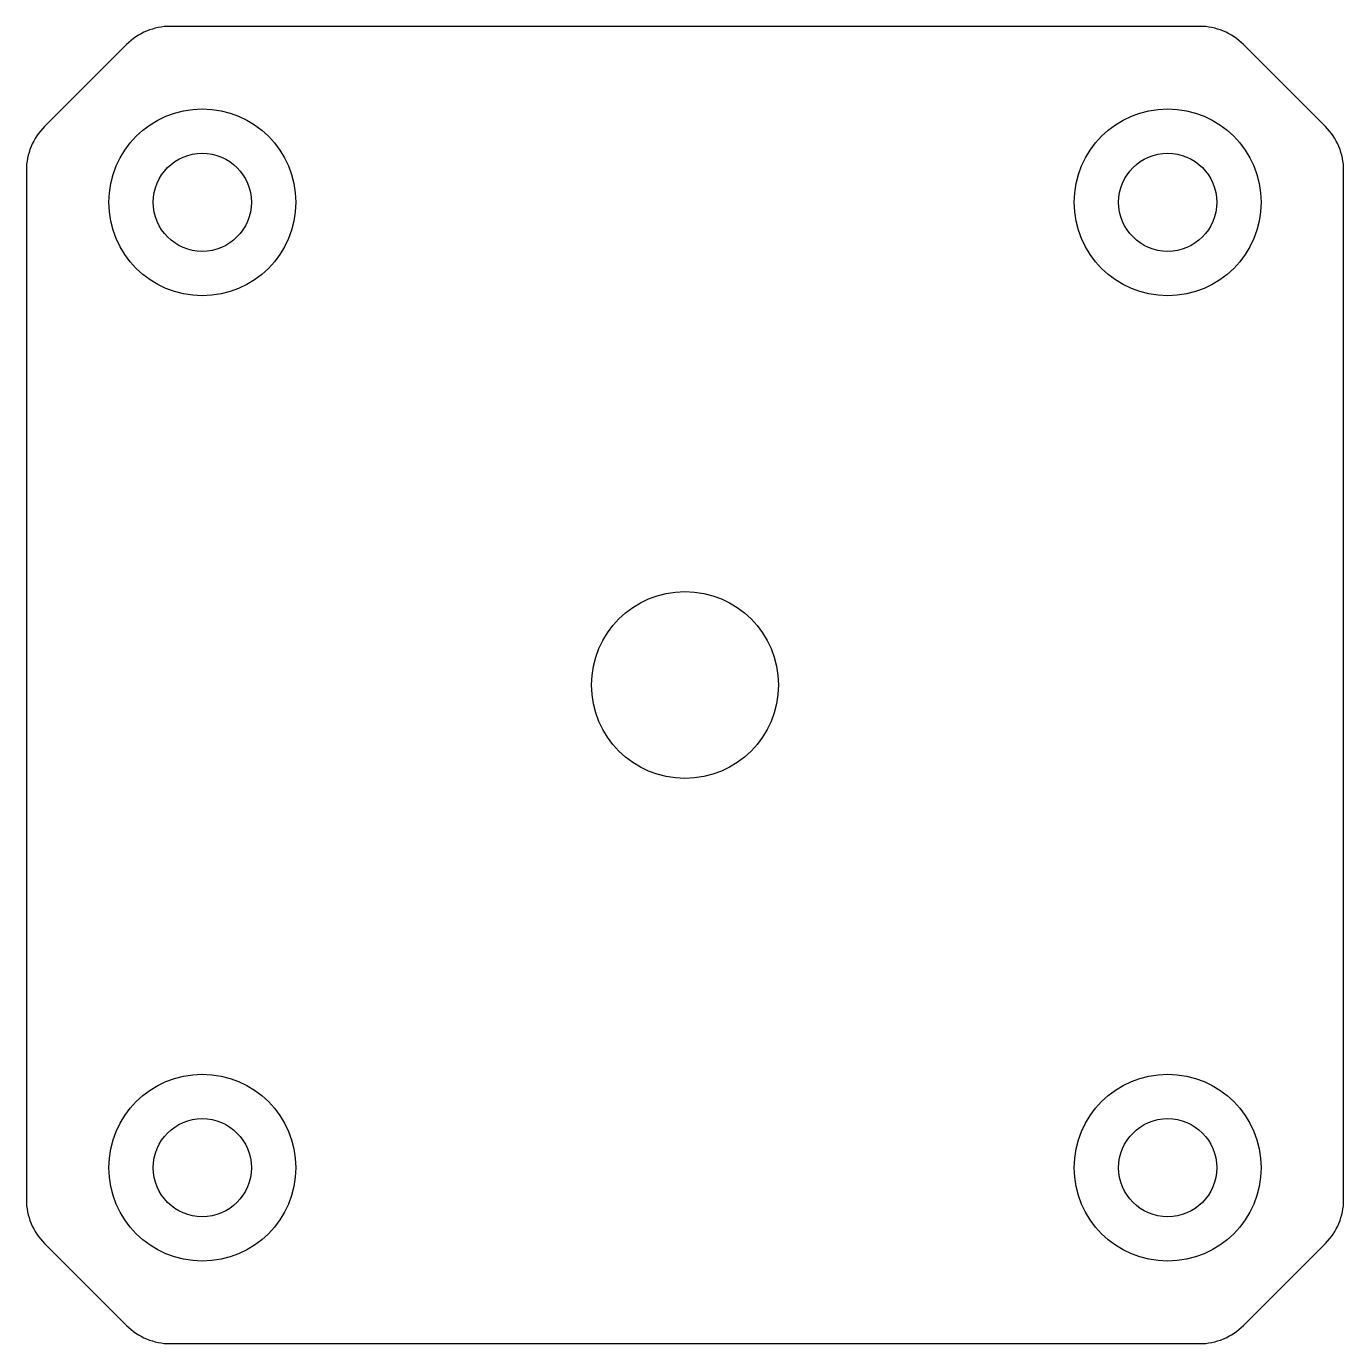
# Model space of a CAD drawing. Header units: millimetres. Extents: x -25.8 to 16.5, y -36.2 to 6.1.
import ezdxf

# ---------------------------------------------------------------- set-up
doc = ezdxf.new("R2010")
doc.units = ezdxf.units.MM
doc.layers.get('0').update_dxf_attribs({"linetype": 'CONTINUOUS'})

msp = doc.modelspace()

# ---------------------------------------------------------------- linework, layer by layer
for points in [[(11.822, 6.15), (-21.222, 6.15, 0.198912), (-22.636, 5.564), (-25.264, 2.936, 0.198912), (-25.85, 1.522), (-25.85, -31.522, 0.198912), (-25.264, -32.936), (-22.636, -35.564, 0.198912), (-21.222, -36.15), (11.822, -36.15, 0.198912), (13.236, -35.564), (15.864, -32.936, 0.198912), (16.45, -31.522), (16.45, 1.522, 0.198912), (15.864, 2.936), (13.236, 5.564, 0.198912)], [(13.236, 5.564, 0.198912), (11.822, 6.15), (-21.222, 6.15, 0.198912), (-22.636, 5.564), (-25.264, 2.936, 0.198912), (-25.85, 1.522), (-25.85, -31.522, 0.198912), (-25.264, -32.936), (-22.636, -35.564, 0.198912), (-21.222, -36.15), (11.822, -36.15, 0.198912), (13.236, -35.564), (15.864, -32.936, 0.198912), (16.45, -31.522), (16.45, 1.522, 0.198912), (15.864, 2.936)]]:
    msp.add_lwpolyline(points, format="xyb", close=True)
for centre, radius in [((-20.2, 0.5), 3), ((10.8, 0.5), 3), ((-20.2, 0.5), 1.575), ((-20.2, 0.5), 1.575), ((10.8, 0.5), 1.575), ((10.8, 0.5), 1.575), ((-4.7, -15), 3), ((-20.2, -30.5), 3), ((10.8, -30.5), 3), ((-20.2, -30.5), 1.575), ((-20.2, -30.5), 1.575), ((10.8, -30.5), 1.575), ((10.8, -30.5), 1.575)]:
    msp.add_circle(centre, radius)

doc.saveas('drawing.dxf')
